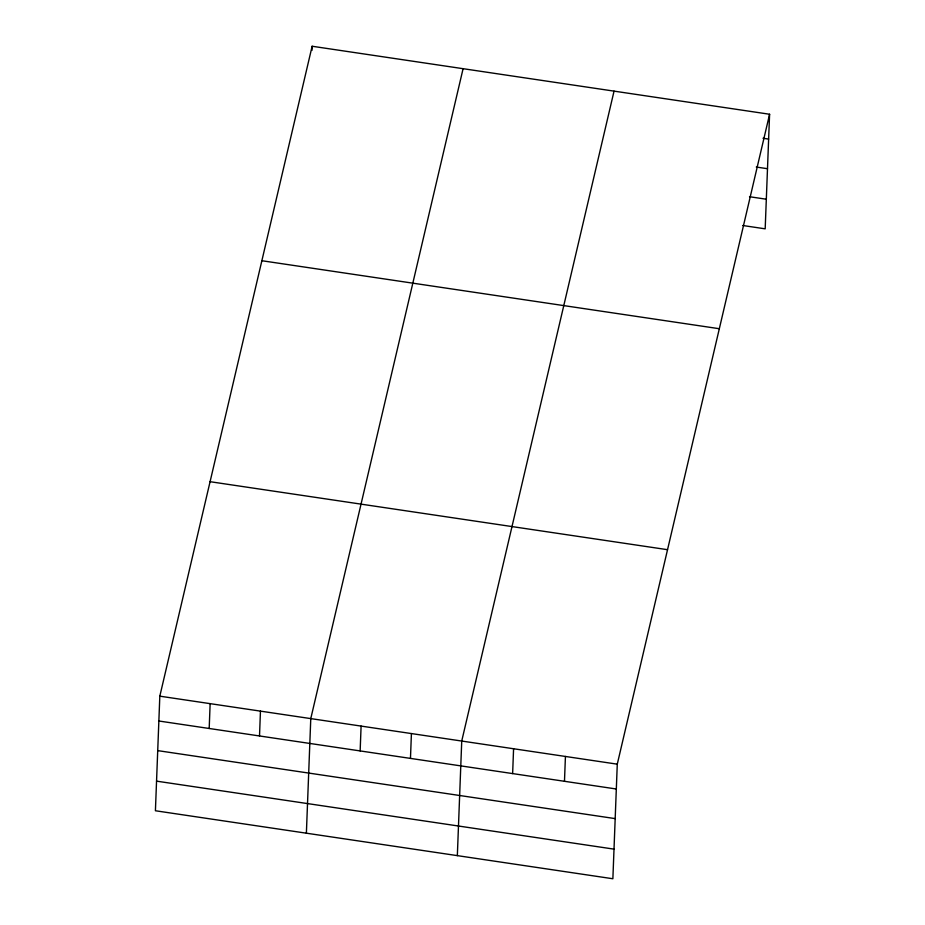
<?xml version="1.0" encoding="UTF-8"?>
<svg xmlns="http://www.w3.org/2000/svg" width="925" height="925" viewBox="0 0 925 925"><rect width="100%" height="100%" fill="white"/><g stroke="black" fill="none" stroke-linecap="round" stroke-linejoin="round"><path stroke-width="1.39" d="M159.817 696.167L155.412 810.751L612.87 878.75L617.276 764.166L769.588 114.249L312.13 46.25L159.817 696.167L617.276 764.166M209.189 728.484L210.137 703.647M259.509 735.965L260.457 711.128M311.968 50.389L312.13 46.25M306.383 833.194L310.777 718.598L463.09 68.693M360.149 750.927L361.097 726.079M410.469 758.407L411.417 733.56M457.343 855.637L461.737 741.041L614.05 91.124M512.635 773.589L513.583 748.753M564.481 781.301L565.429 756.453M769.588 114.249L765.183 228.833L742.763 225.503M763.021 138.253L768.629 139.085M756.28 167.043L767.496 168.708M749.504 196.724L766.316 199.222M261.868 260.723L719.326 328.722M210.079 481.694L667.538 549.693M158.869 721.003L616.327 789.002M157.724 750.626L615.183 818.613M156.556 781.139L614.015 849.138"/></g></svg>
